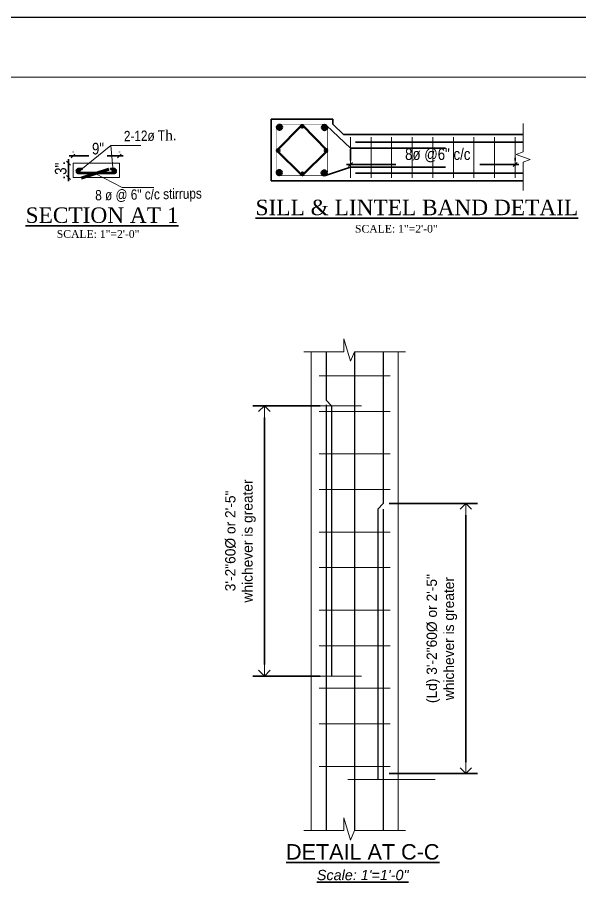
# Model space of a CAD drawing. Header units: inches. Extents: x 10143 to 20474, y -150 to 2442.
# Drawn here: x 15469 to 15906, y 1420 to 2098 of the extents above; entities that cross this region are included whole.
import ezdxf

# ---------------------------------------------------------------- set-up
doc = ezdxf.new("R2010")
doc.units = ezdxf.units.IN
doc.header["$LTSCALE"] = 0.5
doc.header["$MEASUREMENT"] = 0
doc.header["$PDMODE"] = 66
for name, color, linetype, lineweight in [('COLUMN', 8, 'Continuous', 50), ('DIM', 180, 'Continuous', 5), ('DIM_LINE', 165, 'Continuous', 15), ('ELE1', 3, 'Continuous', 9), ('hatch', 9, 'Continuous', 0), ('STIRRUPS', 14, 'Continuous', 18), ('texts', 152, 'Continuous', 35), ('TRENCH', 1, 'Continuous', 35), ('WALL ELV', 20, 'Continuous', 20)]:
    doc.layers.add(name, color=color, linetype=linetype, lineweight=lineweight)
doc.layers.add('OUTLINE', color=116, linetype='Continuous')
doc.layers.add('REBARS', color=5, linetype='Continuous')
doc.styles.add('Capt 1', font='arial.ttf', dxfattribs={"height": 12})
doc.styles.add('ordinary', font='ARIALN.TTF')
doc.styles.add('PRABIN', font='BKANT.TTF', dxfattribs={"height": 8})
doc.styles.get("Standard").update_dxf_attribs({"font": 'arial.ttf'})
doc.styles.add('Times', font='times.ttf')
doc.dimstyles.new("Copy of S-2'", dxfattribs={"dimscale": 96, "dimtxt": 9, "dimasz": 0.09375, "dimexe": 0.09375, "dimexo": 0.09375, "dimgap": 0.0625, "dimtad": 1, "dimdec": 0, "dimlfac": 0.25, "dimzin": 3, "dimdsep": 46, "dimlunit": 3, "dimtxsty": 'PRABIN', "dimblk": 'OPEN90', "dimcen": 0.09375, "dimdle": 0.09375, "dimclrd": 256, "dimclre": 34, "dimclrt": 256, "dimadec": 0, "dimazin": 1, "dimtfac": 1, "dimtdec": 0, "dimtix": 1, "dimtmove": 0, "dimatfit": 3, "dimldrblk": 'DOTSMALL', "dimfxl": 1, "dimtolj": 1, "dimtzin": 1, "dimarcsym": 0})
doc.dimstyles.new('Copy of Standard', dxfattribs={"dimtxt": 5, "dimasz": 3, "dimexe": 3, "dimexo": 9, "dimgap": 3, "dimtad": 1, "dimtoh": 1, "dimdec": 0, "dimzin": 0, "dimdsep": 46, "dimlunit": 4, "dimtxsty": 'Standard', "dimblk": 'ARCHTICK', "dimcen": 0.09, "dimdle": 3, "dimclrd": 256, "dimclre": 256, "dimclrt": 256, "dimadec": 0, "dimazin": 0, "dimtfac": 1, "dimtdec": 0, "dimtofl": 0, "dimtmove": 0, "dimatfit": 2, "dimldrblk": 'ARCHTICK', "dimfxl": 3, "dimfxlon": 1, "dimtolj": 1, "dimtzin": 0, "dimlwd": -1, "dimlwe": -1, "dimarcsym": 0})
doc.dimstyles.new('nir24', dxfattribs={"dimscale": 0.25, "dimtxt": 9, "dimasz": 3, "dimexe": 3, "dimexo": 12, "dimgap": 2, "dimtad": 1, "dimdec": 0, "dimzin": 3, "dimlunit": 4, "dimtxsty": 'ordinary', "dimblk": 'OBLIQUE', "dimcen": 2.5, "dimdle": 3, "dimclrt": 3, "dimadec": 0, "dimazin": 0, "dimtfac": 1, "dimtdec": 0, "dimtmove": 2, "dimatfit": 3, "dimfxl": 1, "dimarcsym": 0})

# ---------------------------------------------------------------- blocks, each defined once
blk = doc.blocks.new('_Oblique')
at = {"color": 0, "linetype": 'ByBlock', "lineweight": -2}
blk.add_line((-0.5, -0.5), (0.5, 0.5), dxfattribs=at)
blk = doc.blocks.new('*D856')
at = {"layer": 'Defpoints', "color": 0, "transparency": 16777216}
for p in [(65065.75, -81583.07), (65097.75, -81583.07), (65097.75, -81584.77)]:
    blk.add_point(p, dxfattribs=at)
at = {"layer": 'DIM_LINE', "color": 0, "lineweight": -2, "transparency": 16777216}
for p, q in [((65065.75, -81580.07), (65065.75, -81582.32)), ((65065, -81583.07), (65074.56, -81583.07)), ((65098.5, -81583.07), (65090.88, -81583.07)), ((65097.75, -81581.77), (65097.75, -81582.32))]:
    blk.add_line(p, q, dxfattribs=at)
at = {"layer": 'DIM_LINE', "color": 0, "lineweight": -2, "transparency": 16777216, "xscale": 0.75, "yscale": 0.75, "zscale": 0.75, "rotation": 180}
blk.add_blockref('_Oblique', (65065.75, -81583.07), dxfattribs=at)
at = {"layer": 'DIM_LINE', "color": 0, "lineweight": -2, "transparency": 16777216, "xscale": 0.75, "yscale": 0.75, "zscale": 0.75}
blk.add_blockref('_Oblique', (65097.75, -81583.07), dxfattribs=at)
at = {"layer": 'DIM_LINE', "color": 3, "transparency": 16777216, "insert": (65082.72, -81581.29), "char_height": 2.25, "attachment_point": 5, "style": 'ordinary'}
blk.add_mtext('8ø @6" c/c', dxfattribs=at)
blk = doc.blocks.new('*D857')
at = {"layer": 'Defpoints', "color": 0, "transparency": 16777216}
for p in [(65013.02, -81582.8), (65010.98, -81585.59), (65013.02, -81585.59)]:
    blk.add_point(p, dxfattribs=at)
at = {"layer": 'DIM_LINE', "color": 0, "lineweight": -2, "transparency": 16777216}
for p, q in [((65010.02, -81582.8), (65010.23, -81582.8)), ((65010.98, -81582.05), (65010.98, -81586.34)), ((65010.02, -81585.59), (65010.23, -81585.59))]:
    blk.add_line(p, q, dxfattribs=at)
at = {"layer": 'DIM_LINE', "color": 0, "lineweight": -2, "transparency": 16777216, "xscale": 0.75, "yscale": 0.75, "zscale": 0.75}
for p, rotation in [((65010.98, -81582.8), 90), ((65010.98, -81585.59), 270)]:
    blk.add_blockref('_Oblique', p, dxfattribs=dict(at, rotation=rotation))
at = {"layer": 'DIM_LINE', "color": 3, "transparency": 16777216, "insert": (65009.47, -81583.91), "char_height": 2.25, "attachment_point": 5, "rotation": 90, "style": 'ordinary'}
blk.add_mtext('3"', dxfattribs=at)
blk = doc.blocks.new('*D858')
at = {"layer": 'Defpoints', "color": 0, "transparency": 16777216}
for p in [(65020.86, -81581.42), (65011.86, -81583.62), (65020.86, -81583.62)]:
    blk.add_point(p, dxfattribs=at)
at = {"layer": 'DIM_LINE', "color": 0, "lineweight": -2, "transparency": 16777216}
for p, q in [((65011.11, -81581.42), (65014.92, -81581.42)), ((65011.86, -81580.62), (65011.86, -81580.67)), ((65021.61, -81581.42), (65018.5, -81581.42)), ((65020.86, -81580.62), (65020.86, -81580.67))]:
    blk.add_line(p, q, dxfattribs=at)
at = {"layer": 'DIM_LINE', "color": 0, "lineweight": -2, "transparency": 16777216, "xscale": 0.75, "yscale": 0.75, "zscale": 0.75, "rotation": 180}
blk.add_blockref('_Oblique', (65011.86, -81581.42), dxfattribs=at)
at = {"layer": 'DIM_LINE', "color": 0, "lineweight": -2, "transparency": 16777216, "xscale": 0.75, "yscale": 0.75, "zscale": 0.75}
blk.add_blockref('_Oblique', (65020.86, -81581.42), dxfattribs=at)
at = {"layer": 'DIM_LINE', "color": 3, "transparency": 16777216, "insert": (65016.71, -81580), "char_height": 2.25, "attachment_point": 5, "style": 'ordinary'}
blk.add_mtext('9"', dxfattribs=at)
blk = doc.blocks.new('_ArchTick')
at = {"color": 0, "linetype": 'ByBlock', "const_width": 0.15}
blk.add_lwpolyline([(-0.5, -0.5), (0.5, 0.5)], dxfattribs=at)
blk = doc.blocks.new('_Open90')
at = {"color": 0, "linetype": 'ByBlock'}
for p, q in [((0, 0), (-1, 0)), ((-0.5, 0.5), (0, 0)), ((0, 0), (-0.5, -0.5))]:
    blk.add_line(p, q, dxfattribs=at)
blk = doc.blocks.new('*D952')
at = {"layer": 'Defpoints', "color": 0, "lineweight": 35, "transparency": 16777216}
for p in [(91107.77, -154925.31), (91176.36, -154925.31), (91107.77, -155135.3)]:
    blk.add_point(p, dxfattribs=at)
at = {"layer": 'DIM', "color": 34, "lineweight": -2, "transparency": 16777216}
for p, q in [((91116.77, -154925.31), (91185.36, -154925.31)), ((91116.77, -155135.3), (91185.36, -155135.3))]:
    blk.add_line(p, q, dxfattribs=at)
at = {"layer": 'DIM', "lineweight": -2, "transparency": 16777216}
blk.add_line((91176.36, -155126.3), (91176.36, -154934.31), dxfattribs=at)
at = {"layer": 'DIM', "lineweight": -2, "transparency": 16777216, "xscale": 9, "yscale": 9, "zscale": 9}
for p, rotation in [((91176.36, -154925.31), 90), ((91176.36, -155135.3), 270)]:
    blk.add_blockref('_Open90', p, dxfattribs=dict(at, rotation=rotation))
at = {"layer": 'DIM', "transparency": 16777216, "insert": (91157.72, -155030.31), "char_height": 8, "attachment_point": 5, "rotation": 90, "style": 'PRABIN'}
blk.add_mtext('\\A1;(Ld) 3\'-2"60%%C or 2\'-5" \\Pwhichever is greater', dxfattribs=at)
blk = doc.blocks.new('_DOTSMALL')
at = {"color": 0, "linetype": 'ByBlock', "const_width": 0.5}
blk.add_lwpolyline([(-0.0625, 0, 1), (0.0625, 0, 1)], format="xyb", close=True, dxfattribs=at)
blk = doc.blocks.new('*D953')
at = {"layer": 'Defpoints', "color": 0, "lineweight": 35, "transparency": 16777216}
for p in [(91019.78, -154849.42), (91072.05, -154849.42), (91072.05, -155059.4)]:
    blk.add_point(p, dxfattribs=at)
at = {"layer": 'DIM', "color": 34, "lineweight": -2, "transparency": 16777216}
for p, q in [((91063.05, -154849.42), (91010.78, -154849.42)), ((91063.05, -155059.4), (91010.78, -155059.4))]:
    blk.add_line(p, q, dxfattribs=at)
at = {"layer": 'DIM', "lineweight": -2, "transparency": 16777216}
blk.add_line((91019.78, -155050.4), (91019.78, -154858.42), dxfattribs=at)
at = {"layer": 'DIM', "lineweight": -2, "transparency": 16777216, "xscale": 9, "yscale": 9, "zscale": 9}
for p, rotation in [((91019.78, -154849.42), 90), ((91019.78, -155059.4), 270)]:
    blk.add_blockref('_Open90', p, dxfattribs=dict(at, rotation=rotation))
at = {"layer": 'DIM', "transparency": 16777216, "insert": (91001.19, -154954.41), "char_height": 8, "attachment_point": 5, "rotation": 90, "style": 'PRABIN'}
blk.add_mtext('\\A1;3\'-2"60%%C or 2\'-5" \\Pwhichever is greater', dxfattribs=at)
blk = doc.blocks.new('sill and lintel detail')
for points in [[(70525.22, -69731.64, -1), (70524.85, -69731.64, -1)], [(70531.44, -69731.64, 1), (70531.81, -69731.64, 1)]]:
    blk.add_hatch(color=256).paths.add_polyline_path(points)
at = {"layer": 'COLUMN'}
for points in [[(70563.44, -69723.1, 1), (70564.44, -69723.1, 1)], [(70568.09, -69722.9, 1), (70568.59, -69722.9, 1)], [(70573.18, -69723.13, -1), (70572.18, -69723.13, -1)], [(70563.43, -69727.62, 1), (70563.93, -69727.62, 1)], [(70572.73, -69727.62, 1), (70573.23, -69727.62, 1)], [(70563.39, -69731.91, 1), (70564.39, -69731.91, 1)], [(70573.13, -69731.97, -1), (70572.13, -69731.97, -1)], [(70568.14, -69732.15, 1), (70568.64, -69732.15, 1)]]:
    blk.add_hatch(color=256, dxfattribs=at).paths.add_polyline_path(points)
for p, q in [((70573.07, -69722.73), (70577.72, -69727.16)), ((70574.29, -69722.51), (70576.39, -69724.51)), ((70576.39, -69724.51), (70611.27, -69724.51)), ((70578.69, -69725.99), (70611.27, -69725.99)), ((70577.72, -69727.16), (70596.21, -69727.16)), ((70525.58, -69731.3), (70525.58, -69731.12)), ((70531.11, -69731.3), (70531.11, -69731.12)), ((70572.85, -69732.44), (70577.72, -69730.86)), ((70577.72, -69730.86), (70596.21, -69730.86)), ((70578.69, -69732.03), (70611.27, -69732.03)), ((70574.29, -69733.51), (70611.27, -69733.51))]:
    blk.add_line(p, q)
for points in [[(70531.87, -69732.1, -0.042197), (70531.83, -69732.11), (70524.83, -69732.11, -0.325719), (70524.46, -69731.62), (70524.46, -69731.62, -0.325719), (70524.83, -69731.13), (70525.58, -69731.12)], [(70531.83, -69731.92), (70524.86, -69731.92, -0.302301), (70524.65, -69731.62, -0.304271), (70524.86, -69731.32), (70525.58, -69731.3)], [(70524.82, -69732.1, 0.042197), (70524.86, -69732.11), (70531.86, -69732.11, 0.325719), (70532.23, -69731.62), (70532.23, -69731.62, 0.325719), (70531.86, -69731.13), (70531.11, -69731.12)], [(70524.86, -69731.92), (70531.83, -69731.92, 0.302301), (70532.04, -69731.62, 0.304271), (70531.83, -69731.32), (70531.1, -69731.3)]]:
    blk.add_lwpolyline(points, format="xyb")
for centre in [(70525.03, -69731.64), (70531.62, -69731.64)]:
    blk.add_circle(centre, 0.188)
for p, q in [((70563.43, -69727.62), (70568.31, -69722.65)), ((70568.31, -69722.65), (70573.23, -69727.62)), ((70568.26, -69732.42), (70563.43, -69727.62)), ((70573.29, -69727.62), (70568.29, -69732.51))]:
    blk.add_line(p, q, dxfattribs=at)
at = {"layer": 'COLUMN', "const_width": 0.1}
blk.add_lwpolyline([(70564.04, -69722.51), (70572.54, -69722.51, -0.414214), (70573.29, -69723.26), (70573.29, -69731.76, -0.414214), (70572.54, -69732.51), (70564.04, -69732.51, -0.414214), (70563.29, -69731.76), (70563.29, -69723.26, -0.414214)], format="xyb", close=True, dxfattribs=at)
at = {"layer": 'COLUMN'}
for centre, radius in [((70563.94, -69723.1), 0.5), ((70568.34, -69722.9), 0.25), ((70572.68, -69723.13), 0.5), ((70563.68, -69727.62), 0.25), ((70572.98, -69727.62), 0.25), ((70563.89, -69731.91), 0.5), ((70572.63, -69731.97), 0.5), ((70568.39, -69732.15), 0.25)]:
    blk.add_circle(centre, radius, dxfattribs=at)
at = {"layer": 'hatch', "linetype": 'Continuous'}
blk.add_lwpolyline([(70611.27, -69722.38), (70611.27, -69727.88), (70609.89, -69728.38), (70612.64, -69729.38), (70611.27, -69729.88), (70611.27, -69735.38)], dxfattribs=at)
at = {"layer": 'STIRRUPS'}
for p, q in [((70577.72, -69725.05), (70577.72, -69732.91)), ((70581.72, -69725.05), (70581.72, -69732.91)), ((70585.72, -69725.05), (70585.72, -69732.91)), ((70589.72, -69725.05), (70589.72, -69732.91)), ((70593.72, -69725.05), (70593.72, -69732.91)), ((70597.72, -69725.05), (70597.72, -69732.91)), ((70601.72, -69725.05), (70601.72, -69732.91)), ((70605.72, -69725.05), (70605.72, -69732.91)), ((70609.72, -69725.05), (70609.72, -69732.91))]:
    blk.add_line(p, q, dxfattribs=at)
at = {"layer": 'TRENCH'}
for p, q in [((70562.29, -69733.51), (70562.29, -69721.51)), ((70562.29, -69721.51), (70574.29, -69721.51)), ((70574.29, -69721.51), (70574.29, -69722.51)), ((70574.29, -69733.51), (70562.29, -69733.51))]:
    blk.add_line(p, q, dxfattribs=at)
at = {"layer": 'WALL ELV'}
blk.add_lwpolyline([(70523.83, -69732.86), (70523.83, -69730.07), (70532.83, -69730.07), (70532.83, -69732.86)], close=True, dxfattribs=at)
at = {"style": 'Times'}
blk.add_text('%%USILL & LINTEL BAND DETAIL', height=3, dxfattribs=at).set_placement((70559.29, -69740.18))
at = {"char_height": 2, "attachment_point": 3, "rotation": 1.0172, "style": 'ordinary'}
for s, insert in [('2-12ø T{\\fTimes New Roman|b0|i0|c0|p18;h}.', (70543.85, -69723.64)), ('8 ø @ 6" c/c stirrups', (70548.82, -69734.94))]:
    blk.add_mtext(s, dxfattribs=dict(at, insert=insert))
at = {"attachment_point": 5, "style": 'Times'}
for s, insert, char_height, width in [('{\\L SECTION AT 1}', (70528.9, -69740.2), 3, 1016.0073), ('SCALE: 1"=2\'-0"', (70528.69, -69743.85), 1.5, 78.6046), ('SCALE: 1"=2\'-0"', (70586.64, -69742.84), 1.5, 78.6046)]:
    blk.add_mtext(s, dxfattribs=dict(at, insert=insert, char_height=char_height, width=width))
at = {"layer": 'DIM_LINE'}
for base, p1, p2, text, picture, middle in [((70609.72, -69730.33), (70577.72, -69730.33), (70609.72, -69732.03), '8ø @6" c/c', '*D856', (70594.69, -69728.55)), ((70532.83, -69728.68), (70523.83, -69730.88), (70532.83, -69730.88), '9"', '*D858', (70528.68, -69727.27))]:
    dim = blk.add_linear_dim(base=base, p1=p1, p2=p2, text=text, dimstyle='nir24', dxfattribs=at)
    dim.commit()
    dim.dimension.update_dxf_attribs({"geometry": picture, "text_midpoint": middle, "dimtype": 128, "insert": (5511.97, 11852.74)})
dim = blk.add_linear_dim(base=(70522.95, -69732.86), p1=(70524.99, -69730.07), p2=(70524.99, -69732.86), angle=90, text='3"', dimstyle='nir24', dxfattribs=at)
dim.commit()
dim.dimension.update_dxf_attribs({"geometry": '*D857', "text_midpoint": (70521.44, -69731.18), "dimtype": 128, "insert": (5511.97, 11852.74)})
at = {"layer": 'hatch', "has_arrowhead": 0}
for points in [[(70525.03, -69731.64), (70531.17, -69726.64), (70536.99, -69726.64)], [(70531.62, -69731.64), (70531.17, -69726.64), (70536.99, -69726.64)]]:
    blk.add_leader(points, dimstyle='Copy of Standard', override={"dimasz": 4, "dimtad": 0}, dxfattribs=at)
at = {"layer": 'hatch'}
blk.add_leader([(70528.11, -69732.11), (70533.36, -69734.8), (70539.55, -69734.8)], dimstyle='Copy of Standard', override={"dimasz": 4, "dimtad": 0}, dxfattribs=at)
blk = doc.blocks.new('WEDF')
at = {"layer": 'DIM'}
for p, q in [((91027.55, -154849.42), (91095.3, -154849.42)), ((91027.55, -155059.4), (91095.3, -155059.4)), ((91152.42, -155139.77), (91084.66, -155139.77))]:
    blk.add_line(p, q, dxfattribs=at)
at = {"layer": 'hatch'}
for p, q in [((91081.64, -154807.32), (91081.64, -154797.42)), ((91081.64, -154797.42), (91086.74, -154814.71)), ((91050.36, -154807.32), (91081.64, -154807.32)), ((91086.74, -154814.71), (91089.91, -154807.32)), ((91089.91, -154807.32), (91129.46, -154807.32)), ((91081.64, -155179.59), (91081.64, -155169.69)), ((91081.64, -155169.69), (91086.74, -155186.98)), ((91050.36, -155179.59), (91081.64, -155179.59)), ((91086.74, -155186.98), (91089.91, -155179.59)), ((91089.91, -155179.59), (91129.46, -155179.59))]:
    blk.add_line(p, q, dxfattribs=at)
at = {"layer": 'OUTLINE', "lineweight": 18, "ltscale": 0.1}
for p, q in [((91056.14, -154807.32), (91056.14, -155179.59)), ((91123.76, -154807.32), (91123.76, -155179.59))]:
    blk.add_line(p, q, dxfattribs=at)
at = {"layer": 'REBARS'}
for p, q in [((91067.87, -154807.32), (91067.87, -154844.86)), ((91089.98, -155179.59), (91089.98, -154807.32)), ((91112.03, -154807.32), (91112.03, -154925.31)), ((91072.05, -154849.42), (91067.87, -154844.86)), ((91067.87, -154848.66), (91067.87, -155179.59)), ((91072.05, -154849.42), (91072.05, -155059.4)), ((91107.92, -154929.79), (91112.03, -154925.31)), ((91107.92, -154929.79), (91107.92, -155139.77)), ((91112.03, -154929.78), (91112.03, -155179.59))]:
    blk.add_line(p, q, dxfattribs=at)
at = {"layer": 'STIRRUPS', "ltscale": 0.1}
for p, q in [((91062.27, -154826.08), (91117.55, -154826.08)), ((91062.27, -154853.68), (91117.55, -154853.68)), ((91062.27, -154886.8), (91117.55, -154886.8)), ((91062.27, -154914.4), (91117.55, -154914.4)), ((91062.27, -154947.52), (91117.55, -154947.52)), ((91062.27, -154975.12), (91117.55, -154975.12)), ((91062.27, -155008.24), (91117.55, -155008.24)), ((91062.27, -155035.84), (91117.55, -155035.84)), ((91062.27, -155068.96), (91117.55, -155068.96)), ((91062.27, -155096.56), (91117.55, -155096.56)), ((91062.27, -155129.68), (91117.55, -155129.68))]:
    blk.add_line(p, q, dxfattribs=at)
at = {"layer": 'texts', "ltscale": 0.1, "insert": (91096.2, -155204.13), "char_height": 12, "width": 399.2872, "attachment_point": 5, "style": 'Capt 1'}
blk.add_mtext('{\\LDETAIL AT C-C\\P\\fArial|b0|i1|c0|p34;\\H0.66667x;Scale: 1\'=1\'-0"}', dxfattribs=at)
at = {"layer": 'DIM'}
for p1, p2, distance, text, picture, middle in [((91072.05, -155059.4), (91072.05, -154849.42), 52.27, '3\'-2"60%%C or 2\'-5" \\Pwhichever is greater', '*D953', (91001.19, -154954.41)), ((91107.77, -155135.3), (91107.77, -154925.31), -68.59, '(Ld) 3\'-2"60%%C or 2\'-5" \\Pwhichever is greater', '*D952', (91157.72, -155030.31))]:
    dim = blk.add_aligned_dim(p1=p1, p2=p2, distance=distance, text=text, dimstyle="Copy of S-2'", dxfattribs=at)
    dim.commit()
    dim.dimension.update_dxf_attribs({"geometry": picture, "text_midpoint": middle})

msp = doc.modelspace()

# ---------------------------------------------------------------- linework, layer by layer
at = {"layer": 'Defpoints'}
msp.add_lwpolyline([(16809.18, 2097.54), (13631.58, 2097.54), (13631.58, -150.43), (16809.18, -150.43)], close=True, dxfattribs=at)
at = {"layer": 'ELE1'}
msp.add_lwpolyline([(13677.89, 2051.22), (16762.86, 2051.22), (16762.86, -104.11), (13677.89, -104.11)], close=True, dxfattribs=at)

# ---------------------------------------------------------------- block references
at = {"color": 5, "lineweight": 35}
msp.add_blockref('WEDF', (-75358.92, 156645.02), dxfattribs=at)
at = {"layer": 'TRENCH', "xscale": 4, "yscale": 4, "zscale": 4}
msp.add_blockref('sill and lintel detail', (-266583.14, 280904.55), dxfattribs=at)

doc.saveas('drawing.dxf')
